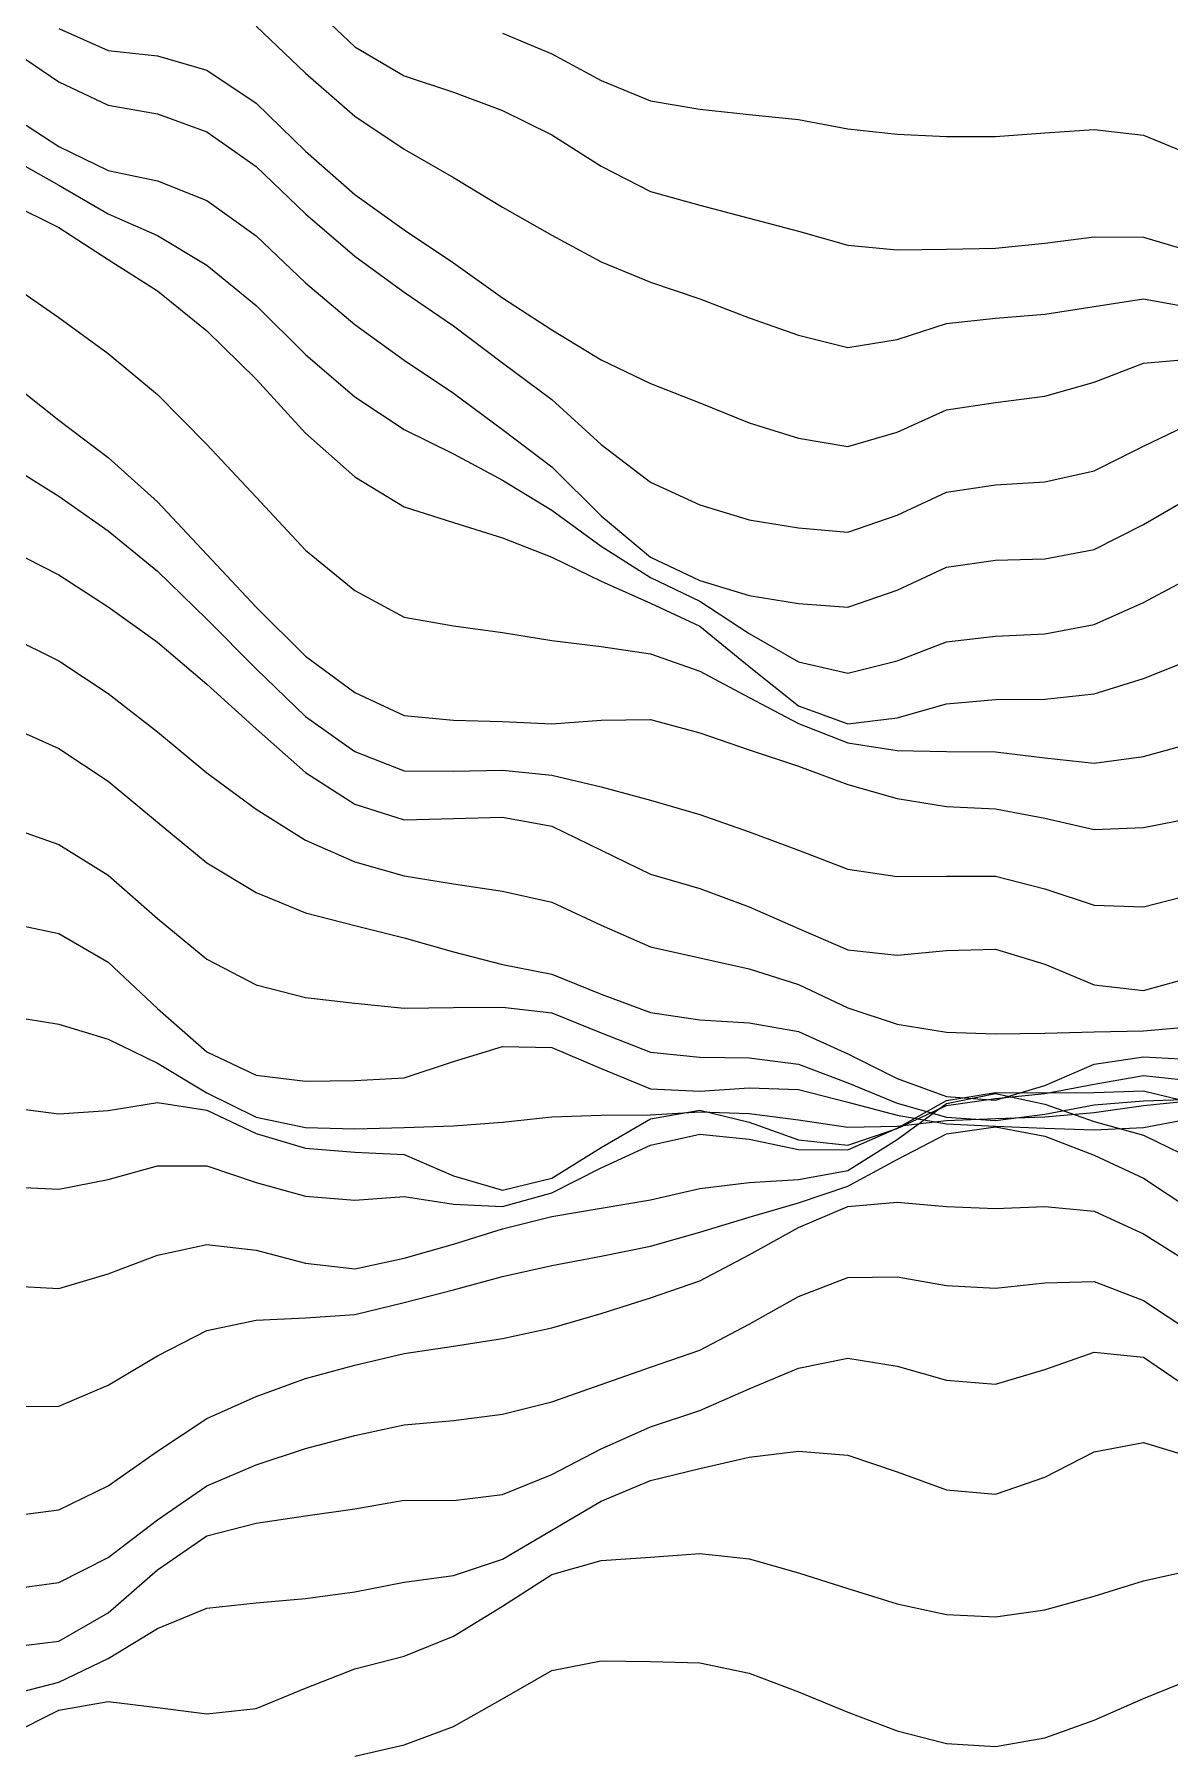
# Model space of a CAD drawing. Header units: metres. Extents: x 0 to 1200, y 54 to 769.
# Drawn here: x 222.7 to 315.2, y 531.2 to 670.9 of the extents above; entities that cross this region are included whole.
import ezdxf

# ---------------------------------------------------------------- set-up
doc = ezdxf.new("R2010")
doc.units = ezdxf.units.M

msp = doc.modelspace()

# ---------------------------------------------------------------- linework, layer by layer
for p, q in [((244.81624, 673.69403), (248.82962, 669.8955)), ((224.74933, 671.39197), (228.76271, 669.59955)), ((240.80286, 671.57214), (244.81624, 667.74567)), ((260.86975, 671.00604), (264.88312, 669.32605)), ((220.73595, 669.77014), (224.74933, 667.0389)), ((228.76271, 669.59955), (232.7761, 669.15875)), ((248.82962, 669.8955), (252.843, 667.52704)), ((232.7761, 669.15875), (236.78947, 667.99)), ((264.88312, 669.32605), (268.89648, 667.1588)), ((224.74933, 667.0389), (228.76271, 665.1408)), ((236.78947, 667.99), (240.80286, 665.3002)), ((244.81624, 667.74567), (248.82962, 664.2543)), ((252.843, 667.52704), (256.85638, 666.20856)), ((268.89648, 667.1588), (272.90985, 665.4977)), ((240.80286, 665.3002), (244.81624, 661.3949)), ((256.85638, 666.20856), (260.86975, 664.7246)), ((272.90985, 665.4977), (276.92322, 664.8243)), ((220.73595, 664.3927), (224.74933, 661.79663)), ((228.76271, 665.1408), (232.7761, 664.43866)), ((232.7761, 664.43866), (236.78947, 662.97955)), ((248.82962, 664.2543), (252.843, 661.55536)), ((260.86975, 664.7246), (264.88312, 662.7388)), ((276.92322, 664.8243), (280.93658, 664.38525)), ((280.93658, 664.38525), (284.94995, 663.9716)), ((284.94995, 663.9716), (288.96332, 663.22217)), ((236.78947, 662.97955), (240.80286, 660.14575)), ((264.88312, 662.7388), (268.89648, 660.17487)), ((288.96332, 663.22217), (292.97668, 662.78064)), ((292.97668, 662.78064), (296.99005, 662.6032)), ((296.99005, 662.6032), (301.00342, 662.59515)), ((301.00342, 662.59515), (305.01678, 662.9086)), ((305.01678, 662.9086), (309.03015, 663.16547)), ((309.03015, 663.16547), (313.04352, 662.7029)), ((313.04352, 662.7029), (317.0569, 661.0582)), ((224.74933, 661.79663), (228.76271, 659.83716)), ((244.81624, 661.3949), (248.82962, 657.8729)), ((252.843, 661.55536), (256.85638, 659.2649)), ((220.73595, 660.8875), (224.74933, 658.6463)), ((228.76271, 659.83716), (232.7761, 658.98334)), ((240.80286, 660.14575), (244.81624, 656.3006)), ((268.89648, 660.17487), (272.90985, 658.1106)), ((224.74933, 658.6463), (228.76271, 656.3145)), ((232.7761, 658.98334), (236.78947, 657.3844)), ((256.85638, 659.2649), (260.86975, 656.83636)), ((220.73595, 657.17664), (224.74933, 655.203)), ((236.78947, 657.3844), (240.80286, 654.5049)), ((248.82962, 657.8729), (252.843, 655.0067)), ((272.90985, 658.1106), (276.92322, 657.0135)), ((276.92322, 657.0135), (280.93658, 655.93854)), ((228.76271, 656.3145), (232.7761, 654.5355)), ((244.81624, 656.3006), (248.82962, 652.8506)), ((260.86975, 656.83636), (264.88312, 654.57355)), ((280.93658, 655.93854), (284.94995, 654.8846)), ((224.74933, 655.203), (228.76271, 652.58826)), ((232.7761, 654.5355), (236.78947, 652.11505)), ((240.80286, 654.5049), (244.81624, 650.698)), ((252.843, 655.0067), (256.85638, 652.3277)), ((264.88312, 654.57355), (268.89648, 652.4096)), ((284.94995, 654.8846), (288.96332, 653.7649)), ((305.01678, 653.9126), (309.03015, 654.43036)), ((309.03015, 654.43036), (313.04352, 654.4064)), ((313.04352, 654.4064), (317.0569, 653.2052)), ((248.82962, 652.8506), (252.843, 649.9386)), ((288.96332, 653.7649), (292.97668, 653.3737)), ((292.97668, 653.3737), (296.99005, 653.42664)), ((296.99005, 653.42664), (301.00342, 653.5004)), ((301.00342, 653.5004), (305.01678, 653.9126)), ((228.76271, 652.58826), (232.7761, 650.04675)), ((236.78947, 652.11505), (240.80286, 648.8475)), ((256.85638, 652.3277), (260.86975, 649.45746)), ((268.89648, 652.4096), (272.90985, 650.7378)), ((220.73595, 650.62134), (224.74933, 647.87274)), ((232.7761, 650.04675), (236.78947, 646.7751)), ((244.81624, 650.698), (248.82962, 647.2906)), ((252.843, 649.9386), (256.85638, 647.1891)), ((272.90985, 650.7378), (276.92322, 649.3947)), ((240.80286, 648.8475), (244.81624, 644.85785)), ((260.86975, 649.45746), (264.88312, 646.86414)), ((276.92322, 649.3947), (280.93658, 647.8367)), ((305.01678, 648.1377), (309.03015, 648.75824)), ((309.03015, 648.75824), (313.04352, 649.3828)), ((313.04352, 649.3828), (317.0569, 648.65826)), ((224.74933, 647.87274), (228.76271, 644.951)), ((248.82962, 647.2906), (252.843, 644.393)), ((256.85638, 647.1891), (260.86975, 644.1885)), ((280.93658, 647.8367), (284.94995, 646.43304)), ((292.97668, 646.06604), (296.99005, 647.3696)), ((296.99005, 647.3696), (301.00342, 647.80597)), ((301.00342, 647.80597), (305.01678, 648.1377)), ((236.78947, 646.7751), (240.80286, 642.8542)), ((264.88312, 646.86414), (268.89648, 644.41766)), ((284.94995, 646.43304), (288.96332, 645.4145)), ((288.96332, 645.4145), (292.97668, 646.06604)), ((228.76271, 644.951), (232.7761, 641.6135)), ((244.81624, 644.85785), (248.82962, 641.4203)), ((252.843, 644.393), (256.85638, 641.70105)), ((268.89648, 644.41766), (272.90985, 642.4964)), ((313.04352, 644.1498), (317.0569, 644.5136)), ((260.86975, 644.1885), (264.88312, 641.20013)), ((309.03015, 642.6029), (313.04352, 644.1498)), ((220.73595, 642.68884), (224.74933, 639.5063)), ((232.7761, 641.6135), (236.78947, 637.5388)), ((240.80286, 642.8542), (244.81624, 638.45306)), ((256.85638, 641.70105), (260.86975, 638.74817)), ((272.90985, 642.4964), (276.92322, 640.9141)), ((305.01678, 641.4562), (309.03015, 642.6029)), ((248.82962, 641.4203), (252.843, 638.74304)), ((264.88312, 641.20013), (268.89648, 637.53125)), ((276.92322, 640.9141), (280.93658, 639.30396)), ((292.97668, 638.54956), (296.99005, 640.3561)), ((296.99005, 640.3561), (301.00342, 640.9383)), ((301.00342, 640.9383), (305.01678, 641.4562)), ((224.74933, 639.5063), (228.76271, 636.4864)), ((252.843, 638.74304), (256.85638, 636.782)), ((260.86975, 638.74817), (264.88312, 635.7017)), ((280.93658, 639.30396), (284.94995, 638.05945)), ((313.04352, 637.3844), (317.0569, 639.31195)), ((236.78947, 637.5388), (240.80286, 633.235)), ((244.81624, 638.45306), (248.82962, 634.8918)), ((268.89648, 637.53125), (272.90985, 634.4579)), ((284.94995, 638.05945), (288.96332, 637.362)), ((288.96332, 637.362), (292.97668, 638.54956)), ((309.03015, 635.4027), (313.04352, 637.3844)), ((228.76271, 636.4864), (232.7761, 632.86633)), ((256.85638, 636.782), (260.86975, 634.6275)), ((220.73595, 635.83636), (224.74933, 633.3368)), ((248.82962, 634.8918), (252.843, 632.46204)), ((260.86975, 634.6275), (264.88312, 632.2015)), ((264.88312, 635.7017), (268.89648, 631.7306)), ((305.01678, 634.48364), (309.03015, 635.4027)), ((224.74933, 633.3368), (228.76271, 630.4965)), ((240.80286, 633.235), (244.81624, 628.9463)), ((272.90985, 634.4579), (276.92322, 632.6312)), ((292.97668, 631.7722), (296.99005, 633.66516)), ((296.99005, 633.66516), (301.00342, 634.2502)), ((301.00342, 634.2502), (305.01678, 634.48364)), ((313.04352, 631.0161), (317.0569, 633.3663)), ((232.7761, 632.86633), (236.78947, 628.5742)), ((252.843, 632.46204), (256.85638, 631.19653)), ((264.88312, 632.2015), (268.89648, 629.25226)), ((268.89648, 631.7306), (272.90985, 628.3617)), ((276.92322, 632.6312), (280.93658, 631.407)), ((288.96332, 630.39795), (292.97668, 631.7722)), ((228.76271, 630.4965), (232.7761, 627.22186)), ((256.85638, 631.19653), (260.86975, 629.93176)), ((280.93658, 631.407), (284.94995, 630.74207)), ((284.94995, 630.74207), (288.96332, 630.39795)), ((309.03015, 628.99567), (313.04352, 631.0161)), ((220.73595, 628.97107), (224.74933, 626.93396)), ((244.81624, 628.9463), (248.82962, 625.6462)), ((260.86975, 629.93176), (264.88312, 628.3644)), ((268.89648, 629.25226), (272.90985, 626.7215)), ((305.01678, 628.22327), (309.03015, 628.99567)), ((236.78947, 628.5742), (240.80286, 624.3005)), ((264.88312, 628.3644), (268.89648, 626.41504)), ((272.90985, 628.3617), (276.92322, 626.4671)), ((292.97668, 625.6703), (296.99005, 627.54236)), ((296.99005, 627.54236), (301.00342, 628.114)), ((301.00342, 628.114), (305.01678, 628.22327)), ((224.74933, 626.93396), (228.76271, 624.31287)), ((232.7761, 627.22186), (236.78947, 623.3056)), ((268.89648, 626.41504), (272.90985, 624.6081)), ((272.90985, 626.7215), (276.92322, 624.7906)), ((276.92322, 626.4671), (280.93658, 625.2423)), ((313.04352, 624.68274), (317.0569, 626.8122)), ((248.82962, 625.6462), (252.843, 623.4903)), ((276.92322, 624.7906), (280.93658, 622.15576)), ((280.93658, 625.2423), (284.94995, 624.6012)), ((288.96332, 624.2944), (292.97668, 625.6703)), ((228.76271, 624.31287), (232.7761, 621.44946)), ((240.80286, 624.3005), (244.81624, 620.31036)), ((252.843, 623.4903), (256.85638, 622.7747)), ((272.90985, 624.6081), (276.92322, 622.7579)), ((284.94995, 624.6012), (288.96332, 624.2944)), ((309.03015, 622.8922), (313.04352, 624.68274)), ((236.78947, 623.3056), (240.80286, 619.2639)), ((256.85638, 622.7747), (260.86975, 622.2453)), ((260.86975, 622.2453), (264.88312, 621.57324)), ((276.92322, 622.7579), (280.93658, 619.4737)), ((280.93658, 622.15576), (284.94995, 619.8499)), ((296.99005, 621.4614), (301.00342, 621.9446)), ((301.00342, 621.9446), (305.01678, 622.1151)), ((305.01678, 622.1151), (309.03015, 622.8922)), ((220.73595, 621.8946), (224.74933, 619.92365)), ((232.7761, 621.44946), (236.78947, 618.02924)), ((264.88312, 621.57324), (268.89648, 621.0943)), ((268.89648, 621.0943), (272.90985, 620.4881)), ((292.97668, 619.92676), (296.99005, 621.4614)), ((224.74933, 619.92365), (228.76271, 617.269)), ((240.80286, 619.2639), (244.81624, 615.39197)), ((244.81624, 620.31036), (248.82962, 617.3376)), ((272.90985, 620.4881), (276.92322, 619.07465)), ((280.93658, 619.4737), (284.94995, 616.2727)), ((284.94995, 619.8499), (288.96332, 618.9336)), ((288.96332, 618.9336), (292.97668, 619.92676)), ((313.04352, 618.5014), (317.0569, 620.09814)), ((236.78947, 618.02924), (240.80286, 614.3971)), ((276.92322, 619.07465), (280.93658, 616.9365)), ((309.03015, 617.24097), (313.04352, 618.5014)), ((228.76271, 617.269), (232.7761, 614.15295)), ((248.82962, 617.3376), (252.843, 615.46545)), ((280.93658, 616.9365), (284.94995, 614.8397)), ((292.97668, 615.2834), (296.99005, 616.4181)), ((296.99005, 616.4181), (301.00342, 616.7904)), ((301.00342, 616.7904), (305.01678, 616.81555)), ((305.01678, 616.81555), (309.03015, 617.24097)), ((244.81624, 615.39197), (248.82962, 612.5576)), ((252.843, 615.46545), (256.85638, 615.1091)), ((256.85638, 615.1091), (260.86975, 614.9969)), ((260.86975, 614.9969), (264.88312, 614.789)), ((264.88312, 614.789), (268.89648, 615.08813)), ((268.89648, 615.08813), (272.90985, 615.1469)), ((272.90985, 615.1469), (276.92322, 614.0558)), ((284.94995, 616.2727), (288.96332, 614.79254)), ((288.96332, 614.79254), (292.97668, 615.2834)), ((220.73595, 614.5846), (224.74933, 612.78094)), ((232.7761, 614.15295), (236.78947, 610.81537)), ((240.80286, 614.3971), (244.81624, 610.8404)), ((276.92322, 614.0558), (280.93658, 612.68384)), ((284.94995, 614.8397), (288.96332, 613.2565)), ((224.74933, 612.78094), (228.76271, 610.13586)), ((248.82962, 612.5576), (252.843, 610.9872)), ((280.93658, 612.68384), (284.94995, 611.346)), ((288.96332, 613.2565), (292.97668, 612.62524)), ((292.97668, 612.62524), (296.99005, 612.53546)), ((296.99005, 612.53546), (301.00342, 612.53284)), ((301.00342, 612.53284), (305.01678, 612.04584)), ((309.03015, 611.5997), (313.04352, 612.1543)), ((313.04352, 612.1543), (317.0569, 613.24347)), ((236.78947, 610.81537), (240.80286, 607.8589)), ((244.81624, 610.8404), (248.82962, 608.2691)), ((252.843, 610.9872), (256.85638, 610.93427)), ((256.85638, 610.93427), (260.86975, 611.0409)), ((260.86975, 611.0409), (264.88312, 610.62146)), ((284.94995, 611.346), (288.96332, 609.8565)), ((305.01678, 612.04584), (309.03015, 611.5997)), ((228.76271, 610.13586), (232.7761, 606.7896)), ((264.88312, 610.62146), (268.89648, 609.67584)), ((268.89648, 609.67584), (272.90985, 608.5863)), ((288.96332, 609.8565), (292.97668, 608.73676)), ((248.82962, 608.2691), (252.843, 606.98956)), ((272.90985, 608.5863), (276.92322, 607.4262)), ((292.97668, 608.73676), (296.99005, 608.06287)), ((296.99005, 608.06287), (301.00342, 607.876)), ((232.7761, 606.7896), (236.78947, 603.48584)), ((240.80286, 607.8589), (244.81624, 605.3407)), ((252.843, 606.98956), (256.85638, 607.0893)), ((256.85638, 607.0893), (260.86975, 607.2048)), ((260.86975, 607.2048), (264.88312, 606.45856)), ((276.92322, 607.4262), (280.93658, 606.00995)), ((301.00342, 607.876), (305.01678, 607.1095)), ((305.01678, 607.1095), (309.03015, 606.1897)), ((313.04352, 606.36115), (317.0569, 607.16296)), ((220.73595, 606.3835), (224.74933, 604.99304)), ((244.81624, 605.3407), (248.82962, 603.5794)), ((264.88312, 606.45856), (268.89648, 604.50653)), ((280.93658, 606.00995), (284.94995, 604.50714)), ((309.03015, 606.1897), (313.04352, 606.36115)), ((224.74933, 604.99304), (228.76271, 602.4735)), ((268.89648, 604.50653), (272.90985, 602.5637)), ((284.94995, 604.50714), (288.96332, 602.9693)), ((228.76271, 602.4735), (232.7761, 598.968)), ((236.78947, 603.48584), (240.80286, 601.07135)), ((248.82962, 603.5794), (252.843, 602.4181)), ((252.843, 602.4181), (256.85638, 601.78186)), ((272.90985, 602.5637), (276.92322, 601.396)), ((288.96332, 602.9693), (292.97668, 602.3667)), ((292.97668, 602.3667), (296.99005, 602.39325)), ((296.99005, 602.39325), (301.00342, 602.4055)), ((301.00342, 602.4055), (305.01678, 601.38055)), ((240.80286, 601.07135), (244.81624, 599.4318)), ((256.85638, 601.78186), (260.86975, 601.1728)), ((260.86975, 601.1728), (264.88312, 600.2805)), ((276.92322, 601.396), (280.93658, 599.91113)), ((305.01678, 601.38055), (309.03015, 600.0364)), ((264.88312, 600.2805), (268.89648, 598.4078)), ((280.93658, 599.91113), (284.94995, 598.15485)), ((309.03015, 600.0364), (313.04352, 599.9019)), ((313.04352, 599.9019), (317.0569, 600.93744)), ((220.73595, 598.5789), (224.74933, 597.73645)), ((232.7761, 598.968), (236.78947, 595.6345)), ((244.81624, 599.4318), (248.82962, 598.38226)), ((248.82962, 598.38226), (252.843, 597.3856)), ((268.89648, 598.4078), (272.90985, 596.6389)), ((224.74933, 597.73645), (228.76271, 595.39764)), ((252.843, 597.3856), (256.85638, 596.24786)), ((284.94995, 598.15485), (288.96332, 596.39514)), ((228.76271, 595.39764), (232.7761, 591.63995)), ((236.78947, 595.6345), (240.80286, 593.5459)), ((256.85638, 596.24786), (260.86975, 595.2109)), ((272.90985, 596.6389), (276.92322, 595.7498)), ((276.92322, 595.7498), (280.93658, 594.8606)), ((288.96332, 596.39514), (292.97668, 595.96857)), ((292.97668, 595.96857), (296.99005, 596.3559)), ((296.99005, 596.3559), (301.00342, 596.4741)), ((301.00342, 596.4741), (305.01678, 595.2461)), ((260.86975, 595.2109), (264.88312, 594.4137)), ((264.88312, 594.4137), (268.89648, 592.8071)), ((280.93658, 594.8606), (284.94995, 593.5844)), ((305.01678, 595.2461), (309.03015, 593.5493)), ((313.04352, 593.1115), (317.0569, 594.1986)), ((240.80286, 593.5459), (244.81624, 592.5359)), ((268.89648, 592.8071), (272.90985, 591.3147)), ((284.94995, 593.5844), (288.96332, 591.6996)), ((309.03015, 593.5493), (313.04352, 593.1115)), ((232.7761, 591.63995), (236.78947, 588.11566)), ((244.81624, 592.5359), (248.82962, 592.05566)), ((248.82962, 592.05566), (252.843, 591.66455)), ((252.843, 591.66455), (256.85638, 591.7046)), ((256.85638, 591.7046), (260.86975, 591.7439)), ((260.86975, 591.7439), (264.88312, 591.2917)), ((264.88312, 591.2917), (268.89648, 589.63995)), ((272.90985, 591.3147), (276.92322, 590.7228)), ((288.96332, 591.6996), (292.97668, 590.3533)), ((220.73595, 591.00214), (224.74933, 590.36774)), ((224.74933, 590.36774), (228.76271, 589.14264)), ((276.92322, 590.7228), (280.93658, 590.4586)), ((280.93658, 590.4586), (284.94995, 589.75885)), ((292.97668, 590.3533), (296.99005, 589.7009)), ((309.03015, 589.7378), (313.04352, 589.81506)), ((313.04352, 589.81506), (317.0569, 590.1566)), ((228.76271, 589.14264), (232.7761, 587.17456)), ((256.85638, 587.3211), (260.86975, 588.54517)), ((260.86975, 588.54517), (264.88312, 588.47107)), ((264.88312, 588.47107), (268.89648, 586.7608)), ((268.89648, 589.63995), (272.90985, 588.0688)), ((284.94995, 589.75885), (288.96332, 587.9413)), ((296.99005, 589.7009), (301.00342, 589.5749)), ((301.00342, 589.5749), (305.01678, 589.6339)), ((305.01678, 589.6339), (309.03015, 589.7378)), ((232.7761, 587.17456), (236.78947, 584.77594)), ((236.78947, 588.11566), (240.80286, 586.20294)), ((252.843, 585.99347), (256.85638, 587.3211)), ((272.90985, 588.0688), (276.92322, 587.67163)), ((276.92322, 587.67163), (280.93658, 587.60974)), ((280.93658, 587.60974), (284.94995, 587.1017)), ((284.94995, 587.1017), (288.96332, 585.5766)), ((288.96332, 587.9413), (292.97668, 585.9429)), ((305.01678, 585.3779), (309.03015, 587.1124)), ((309.03015, 587.1124), (313.04352, 587.7096)), ((313.04352, 587.7096), (317.0569, 587.47284)), ((240.80286, 586.20294), (244.81624, 585.7213)), ((244.81624, 585.7213), (248.82962, 585.7633)), ((248.82962, 585.7633), (252.843, 585.99347)), ((268.89648, 586.7608), (272.90985, 585.09454)), ((292.97668, 585.9429), (296.99005, 584.481)), ((309.03015, 585.4619), (313.04352, 586.18066)), ((313.04352, 586.18066), (317.0569, 585.7373)), ((236.78947, 584.77594), (240.80286, 582.78156)), ((272.90985, 585.09454), (276.92322, 584.9175)), ((276.92322, 584.9175), (280.93658, 585.1642)), ((280.93658, 585.1642), (284.94995, 585.0297)), ((284.94995, 585.0297), (288.96332, 584.02216)), ((288.96332, 585.5766), (292.97668, 583.93646)), ((296.99005, 584.1383), (301.00342, 584.80505)), ((296.99005, 583.8932), (301.00342, 584.7021)), ((296.99005, 584.481), (301.00342, 584.16656)), ((296.99005, 583.7301), (301.00342, 584.31287)), ((301.00342, 584.16656), (305.01678, 585.3779)), ((301.00342, 584.80505), (305.01678, 584.7759)), ((301.00342, 584.31287), (305.01678, 584.7077)), ((301.00342, 584.7021), (305.01678, 583.8395)), ((305.01678, 584.7077), (309.03015, 585.4619)), ((305.01678, 584.7759), (309.03015, 584.80524)), ((309.03015, 584.80524), (313.04352, 584.92487)), ((313.04352, 584.92487), (317.0569, 583.9565)), ((313.04352, 584.1088), (317.0569, 584.252)), ((220.73595, 583.5733), (224.74933, 583.07336)), ((224.74933, 583.07336), (228.76271, 583.33246)), ((228.76271, 583.33246), (232.7761, 583.9749)), ((232.7761, 583.9749), (236.78947, 583.3562)), ((236.78947, 583.3562), (240.80286, 581.46906)), ((260.86975, 582.38965), (264.88312, 582.8289)), ((264.88312, 582.8289), (268.89648, 582.9423)), ((268.89648, 582.9423), (272.90985, 582.9873)), ((272.90985, 582.64465), (276.92322, 583.3465)), ((272.90985, 582.9873), (276.92322, 583.23236)), ((276.92322, 583.3465), (280.93658, 582.38684)), ((276.92322, 583.23236), (280.93658, 583.09094)), ((280.93658, 583.09094), (284.94995, 582.5689)), ((288.96332, 584.02216), (292.97668, 582.9558)), ((292.97668, 581.892), (296.99005, 584.1383)), ((292.97668, 583.93646), (296.99005, 582.7764)), ((292.97668, 580.9848), (296.99005, 583.8932)), ((292.97668, 581.8601), (296.99005, 583.7301)), ((292.97668, 582.9558), (296.99005, 582.24854)), ((301.00342, 582.5111), (305.01678, 583.03394)), ((301.00342, 582.6848), (305.01678, 582.81134)), ((305.01678, 583.8395), (309.03015, 582.4268)), ((305.01678, 583.03394), (309.03015, 583.804)), ((305.01678, 582.81134), (309.03015, 583.17035)), ((309.03015, 583.804), (313.04352, 584.1088)), ((309.03015, 583.17035), (313.04352, 583.73883)), ((313.04352, 583.73883), (317.0569, 584.1539)), ((240.80286, 582.78156), (244.81624, 581.9431)), ((240.80286, 581.46906), (244.81624, 580.2654)), ((244.81624, 581.9431), (248.82962, 581.8293)), ((248.82962, 581.8293), (252.843, 581.95374)), ((252.843, 581.95374), (256.85638, 582.0847)), ((256.85638, 582.0847), (260.86975, 582.38965)), ((268.89648, 580.3296), (272.90985, 582.64465)), ((272.90985, 580.5228), (276.92322, 581.4015)), ((276.92322, 581.4015), (280.93658, 581.0002)), ((280.93658, 582.38684), (284.94995, 580.94183)), ((284.94995, 582.5689), (288.96332, 581.97424)), ((288.96332, 581.97424), (292.97668, 582.0603)), ((288.96332, 580.1187), (292.97668, 581.892)), ((288.96332, 580.5102), (292.97668, 581.8601)), ((292.97668, 582.0603), (296.99005, 582.52124)), ((292.97668, 579.3385), (296.99005, 581.4401)), ((296.99005, 582.7764), (301.00342, 582.5111)), ((296.99005, 582.52124), (301.00342, 582.6848)), ((296.99005, 582.24854), (301.00342, 582.0696)), ((296.99005, 581.4401), (301.00342, 581.9957)), ((301.00342, 582.0696), (305.01678, 581.9013)), ((301.00342, 581.9957), (305.01678, 581.2298)), ((305.01678, 581.9013), (309.03015, 581.75793)), ((309.03015, 582.4268), (313.04352, 581.32623)), ((309.03015, 581.75793), (313.04352, 581.94055)), ((313.04352, 581.94055), (317.0569, 582.6993)), ((244.81624, 580.2654), (248.82962, 579.93243)), ((264.88312, 577.8192), (268.89648, 580.3296)), ((268.89648, 578.6632), (272.90985, 580.5228)), ((280.93658, 581.0002), (284.94995, 580.15454)), ((284.94995, 580.94183), (288.96332, 580.5102)), ((284.94995, 580.15454), (288.96332, 580.1187)), ((288.96332, 578.4395), (292.97668, 580.9848)), ((305.01678, 581.2298), (309.03015, 579.6952)), ((313.04352, 581.32623), (317.0569, 579.3829)), ((228.76271, 577.72046), (232.7761, 578.8223)), ((232.7761, 578.8223), (236.78947, 578.82855)), ((236.78947, 578.82855), (240.80286, 577.48584)), ((248.82962, 579.93243), (252.843, 579.75543)), ((252.843, 579.75543), (256.85638, 578.02386)), ((264.88312, 576.6408), (268.89648, 578.6632)), ((288.96332, 577.1697), (292.97668, 579.3385)), ((309.03015, 579.6952), (313.04352, 577.82513)), ((224.74933, 576.9421), (228.76271, 577.72046)), ((240.80286, 577.48584), (244.81624, 576.36127)), ((256.85638, 578.02386), (260.86975, 576.83673)), ((260.86975, 576.83673), (264.88312, 577.8192)), ((276.92322, 576.98566), (280.93658, 577.48114)), ((280.93658, 577.48114), (284.94995, 577.72754)), ((284.94995, 577.72754), (288.96332, 578.4395)), ((313.04352, 577.82513), (317.0569, 575.1571)), ((220.73595, 577.108), (224.74933, 576.9421)), ((244.81624, 576.36127), (248.82962, 576.0335)), ((248.82962, 576.0335), (252.843, 576.32324)), ((252.843, 576.32324), (256.85638, 575.71265)), ((260.86975, 575.51385), (264.88312, 576.6408)), ((268.89648, 575.3925), (272.90985, 576.0485)), ((272.90985, 576.0485), (276.92322, 576.98566)), ((280.93658, 574.6477), (284.94995, 575.82227)), ((284.94995, 575.82227), (288.96332, 577.1697)), ((288.96332, 575.5084), (292.97668, 575.8732)), ((292.97668, 575.8732), (296.99005, 575.5089)), ((256.85638, 575.71265), (260.86975, 575.51385)), ((260.86975, 573.7061), (264.88312, 574.6992)), ((264.88312, 574.6992), (268.89648, 575.3925)), ((276.92322, 573.4388), (280.93658, 574.6477)), ((284.94995, 573.8144), (288.96332, 575.5084)), ((296.99005, 575.5089), (301.00342, 575.3628)), ((301.00342, 575.3628), (305.01678, 575.51245)), ((305.01678, 575.51245), (309.03015, 575.14264)), ((309.03015, 575.14264), (313.04352, 573.2946)), ((256.85638, 572.45935), (260.86975, 573.7061)), ((272.90985, 572.28314), (276.92322, 573.4388)), ((280.93658, 571.5726), (284.94995, 573.8144)), ((313.04352, 573.2946), (317.0569, 570.7657)), ((232.7761, 571.55817), (236.78947, 572.4288)), ((236.78947, 572.4288), (240.80286, 571.96454)), ((240.80286, 571.96454), (244.81624, 570.8976)), ((252.843, 571.3132), (256.85638, 572.45935)), ((268.89648, 571.4787), (272.90985, 572.28314)), ((228.76271, 570.0289), (232.7761, 571.55817)), ((244.81624, 570.8976), (248.82962, 570.43976)), ((248.82962, 570.43976), (252.843, 571.3132)), ((260.86975, 569.8243), (264.88312, 570.7167)), ((264.88312, 570.7167), (268.89648, 571.4787)), ((276.92322, 569.4799), (280.93658, 571.5726)), ((220.73595, 569.0582), (224.74933, 568.84076)), ((224.74933, 568.84076), (228.76271, 570.0289)), ((256.85638, 568.74536), (260.86975, 569.8243)), ((272.90985, 568.0817), (276.92322, 569.4799)), ((284.94995, 568.18854), (288.96332, 569.7442)), ((288.96332, 569.7442), (292.97668, 569.78345)), ((292.97668, 569.78345), (296.99005, 569.08716)), ((296.99005, 569.08716), (301.00342, 568.8604)), ((301.00342, 568.8604), (305.01678, 569.3131)), ((305.01678, 569.3131), (309.03015, 569.42126)), ((309.03015, 569.42126), (313.04352, 567.86487)), ((248.82962, 566.7296), (252.843, 567.7108)), ((252.843, 567.7108), (256.85638, 568.74536)), ((268.89648, 566.8224), (272.90985, 568.0817)), ((280.93658, 565.9556), (284.94995, 568.18854)), ((313.04352, 567.86487), (317.0569, 565.2012)), ((236.78947, 565.41516), (240.80286, 566.26776)), ((240.80286, 566.26776), (244.81624, 566.4516)), ((244.81624, 566.4516), (248.82962, 566.7296)), ((264.88312, 565.6382), (268.89648, 566.8224)), ((232.7761, 563.3697), (236.78947, 565.41516)), ((256.85638, 564.1397), (260.86975, 564.7826)), ((260.86975, 564.7826), (264.88312, 565.6382)), ((276.92322, 563.8392), (280.93658, 565.9556)), ((228.76271, 560.9694), (232.7761, 563.3697)), ((248.82962, 562.60846), (252.843, 563.56134)), ((252.843, 563.56134), (256.85638, 564.1397)), ((272.90985, 562.4318), (276.92322, 563.8392)), ((305.01678, 562.261), (309.03015, 563.66785)), ((309.03015, 563.66785), (313.04352, 563.25574)), ((313.04352, 563.25574), (317.0569, 560.5141)), ((244.81624, 561.50946), (248.82962, 562.60846)), ((268.89648, 561.02), (272.90985, 562.4318)), ((280.93658, 560.6912), (284.94995, 562.36975)), ((284.94995, 562.36975), (288.96332, 563.1662)), ((288.96332, 563.1662), (292.97668, 562.51935)), ((292.97668, 562.51935), (296.99005, 561.3765)), ((301.00342, 561.0732), (305.01678, 562.261)), ((224.74933, 559.265), (228.76271, 560.9694)), ((240.80286, 560.0658), (244.81624, 561.50946)), ((264.88312, 559.61755), (268.89648, 561.02)), ((276.92322, 558.90936), (280.93658, 560.6912)), ((296.99005, 561.3765), (301.00342, 561.0732)), ((220.73595, 559.24805), (224.74933, 559.265)), ((236.78947, 558.27234), (240.80286, 560.0658)), ((260.86975, 558.62585), (264.88312, 559.61755)), ((232.7761, 555.6045), (236.78947, 558.27234)), ((248.82962, 556.8753), (252.843, 557.7578)), ((252.843, 557.7578), (256.85638, 558.1118)), ((256.85638, 558.1118), (260.86975, 558.62585)), ((272.90985, 557.59503), (276.92322, 558.90936)), ((244.81624, 555.83624), (248.82962, 556.8753)), ((268.89648, 555.79144), (272.90985, 557.59503)), ((309.03015, 555.5426), (313.04352, 556.3215)), ((313.04352, 556.3215), (317.0569, 555.0913)), ((228.76271, 552.7872), (232.7761, 555.6045)), ((240.80286, 554.4922), (244.81624, 555.83624)), ((264.88312, 553.6958), (268.89648, 555.79144)), ((276.92322, 554.2055), (280.93658, 555.1199)), ((280.93658, 555.1199), (284.94995, 555.6136)), ((284.94995, 555.6136), (288.96332, 555.2941)), ((288.96332, 555.2941), (292.97668, 553.9315)), ((305.01678, 553.4958), (309.03015, 555.5426)), ((236.78947, 552.7862), (240.80286, 554.4922)), ((260.86975, 552.0736), (264.88312, 553.6958)), ((272.90985, 553.23047), (276.92322, 554.2055)), ((292.97668, 553.9315), (296.99005, 552.45905)), ((301.00342, 552.09845), (305.01678, 553.4958)), ((224.74933, 550.84247), (228.76271, 552.7872)), ((232.7761, 550.01404), (236.78947, 552.7862)), ((256.85638, 551.5977), (260.86975, 552.0736)), ((268.89648, 551.5399), (272.90985, 553.23047)), ((296.99005, 552.45905), (301.00342, 552.09845)), ((220.73595, 550.3157), (224.74933, 550.84247)), ((244.81624, 550.34534), (248.82962, 550.9233)), ((248.82962, 550.9233), (252.843, 551.62854)), ((252.843, 551.62854), (256.85638, 551.5977)), ((264.88312, 549.1874), (268.89648, 551.5399)), ((228.76271, 546.96674), (232.7761, 550.01404)), ((236.78947, 548.7105), (240.80286, 549.7548)), ((240.80286, 549.7548), (244.81624, 550.34534)), ((232.7761, 545.95593), (236.78947, 548.7105)), ((260.86975, 546.8158), (264.88312, 549.1874)), ((224.74933, 544.9084), (228.76271, 546.96674)), ((256.85638, 545.49646), (260.86975, 546.8158)), ((264.88312, 545.55774), (268.89648, 546.7067)), ((268.89648, 546.7067), (272.90985, 546.9949)), ((272.90985, 546.9949), (276.92322, 547.2894)), ((276.92322, 547.2894), (280.93658, 546.83765)), ((280.93658, 546.83765), (284.94995, 545.7043)), ((228.76271, 542.4592), (232.7761, 545.95593)), ((252.843, 544.95166), (256.85638, 545.49646)), ((260.86975, 542.99164), (264.88312, 545.55774)), ((284.94995, 545.7043), (288.96332, 544.4187)), ((309.03015, 543.8164), (313.04352, 545.06287)), ((313.04352, 545.06287), (317.0569, 545.94244)), ((220.73595, 544.3841), (224.74933, 544.9084)), ((244.81624, 543.62933), (248.82962, 544.17316)), ((248.82962, 544.17316), (252.843, 544.95166)), ((288.96332, 544.4187), (292.97668, 543.1836)), ((305.01678, 542.6865), (309.03015, 543.8164)), ((224.74933, 540.1567), (228.76271, 542.4592)), ((232.7761, 541.16943), (236.78947, 542.83563)), ((236.78947, 542.83563), (240.80286, 543.25214)), ((240.80286, 543.25214), (244.81624, 543.62933)), ((256.85638, 540.56067), (260.86975, 542.99164)), ((292.97668, 543.1836), (296.99005, 542.3167)), ((296.99005, 542.3167), (301.00342, 542.1227)), ((301.00342, 542.1227), (305.01678, 542.6865)), ((228.76271, 538.7271), (232.7761, 541.16943)), ((220.73595, 539.65845), (224.74933, 540.1567)), ((252.843, 538.9326), (256.85638, 540.56067)), ((224.74933, 536.8077), (228.76271, 538.7271)), ((248.82962, 537.89246), (252.843, 538.9326)), ((264.88312, 537.7462), (268.89648, 538.5556)), ((268.89648, 538.5556), (272.90985, 538.4836)), ((272.90985, 538.4836), (276.92322, 538.3855)), ((276.92322, 538.3855), (280.93658, 537.5416)), ((220.73595, 535.7646), (224.74933, 536.8077)), ((244.81624, 536.32794), (248.82962, 537.89246)), ((260.86975, 535.4599), (264.88312, 537.7462)), ((280.93658, 537.5416), (284.94995, 536.0298)), ((313.04352, 535.4849), (317.0569, 537.12036)), ((240.80286, 534.67365), (244.81624, 536.32794)), ((256.85638, 533.2138), (260.86975, 535.4599)), ((284.94995, 536.0298), (288.96332, 534.37646)), ((309.03015, 533.72925), (313.04352, 535.4849)), ((220.73595, 532.52014), (224.74933, 534.5185)), ((224.74933, 534.5185), (228.76271, 535.2325)), ((228.76271, 535.2325), (232.7761, 534.74585)), ((232.7761, 534.74585), (236.78947, 534.2334)), ((236.78947, 534.2334), (240.80286, 534.67365)), ((288.96332, 534.37646), (292.97668, 532.8528)), ((252.843, 531.69934), (256.85638, 533.2138)), ((292.97668, 532.8528), (296.99005, 531.8103)), ((305.01678, 532.2758), (309.03015, 533.72925)), ((248.82962, 530.7765), (252.843, 531.69934)), ((296.99005, 531.8103), (301.00342, 531.57996)), ((301.00342, 531.57996), (305.01678, 532.2758))]:
    msp.add_line(p, q)

doc.saveas('drawing.dxf')
